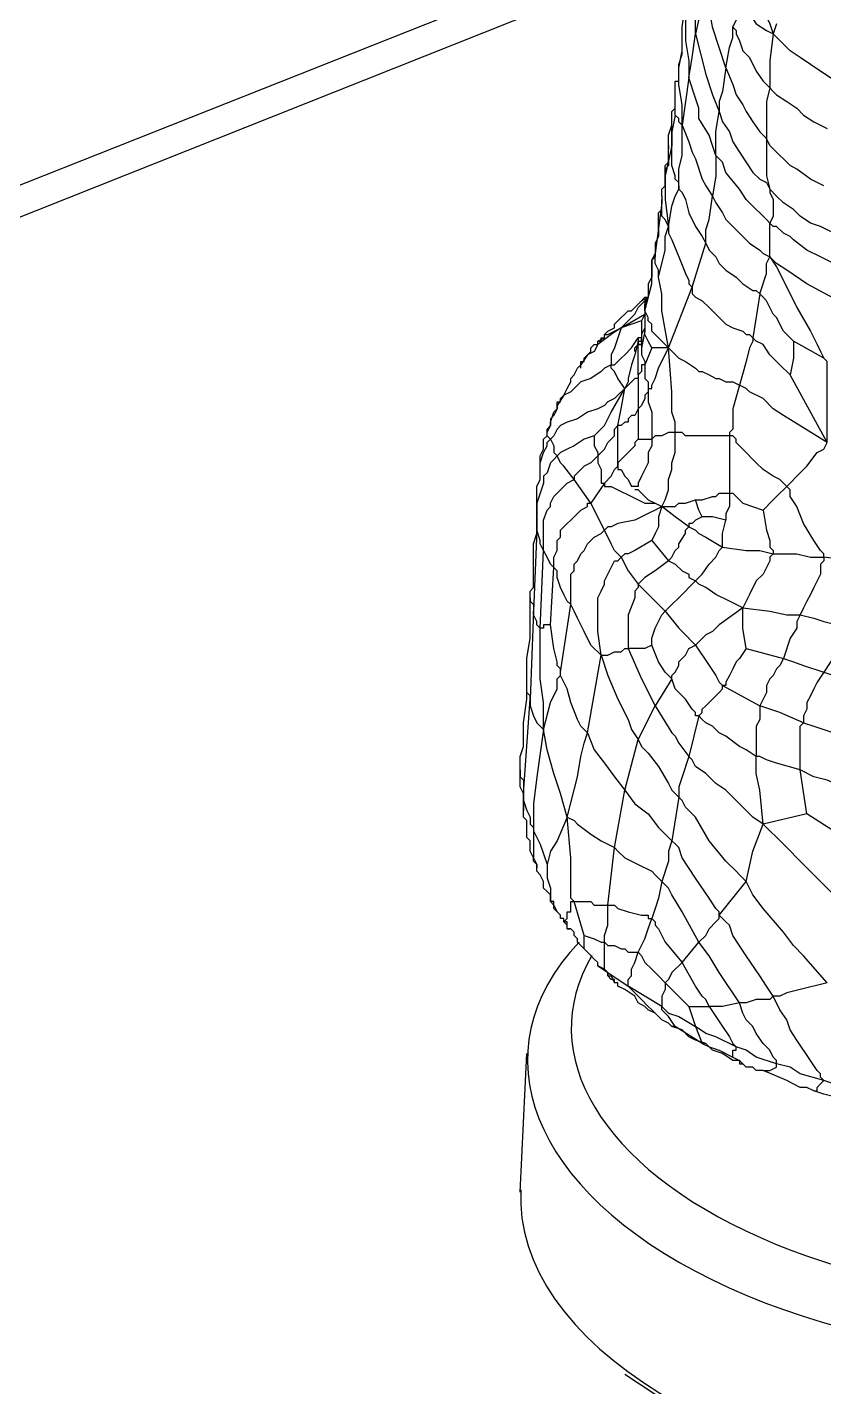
# Model space of a CAD drawing. Header units: millimetres. Extents: x 2758 to 41047, y 670 to 17125.
# Drawn here: x 34848.5 to 34946.8, y 8117.1 to 8284.9 of the extents above; entities that cross this region are included whole.
import ezdxf

# ---------------------------------------------------------------- set-up
doc = ezdxf.new("R2010")
doc.units = ezdxf.units.MM
doc.layers.add('PDF2_Geometría', color=7, linetype='Continuous')

# ---------------------------------------------------------------- blocks, each defined once
blk = doc.blocks.new('OH3A1-1$-$ASSY$$CENTER$TUB_-_v2$-$copia')
at = {"layer": 'PDF2_Geometría', "lineweight": -3}
for points in [[(15.32084, 10.57084), (15.31918, 10.57584), (15.31751, 10.58084), (15.31668, 10.58584), (15.31584, 10.58834), (15.31584, 10.59084), (15.31334, 10.57917), (15.31334, 10.58167), (15.31334, 10.58334), (15.31251, 10.58834), (15.31251, 10.59084), (15.31251, 10.59334), (15.31251, 10.59751), (15.31334, 10.60334), (15.31418, 10.60667), (15.31418, 10.60917), (15.31501, 10.61167), (15.31501, 10.61334)], [(15.31417, 10.60834), (14.77586, 10.39501)], [(15.3125, 10.6), (14.79085, 10.39251), (15.16001, 10.17918)], [(15.32251, 10.59667), (15.32334, 10.59667), (15.32418, 10.59584), (15.32501, 10.59417), (15.32584, 10.59334), (15.32751, 10.59167), (15.33001, 10.58501), (15.33168, 10.58167), (15.33251, 10.57917)], [(15.31834, 10.54917), (15.31751, 10.55167), (15.31668, 10.55417), (15.31418, 10.55834), (15.31418, 10.56084), (15.31334, 10.56334), (15.31168, 10.56834), (15.31084, 10.56251), (15.31001, 10.55667), (15.31001, 10.55917), (15.31001, 10.56167), (15.30918, 10.56667), (15.30918, 10.56917), (15.30918, 10.57167), (15.31001, 10.57417), (15.31001, 10.57667), (15.31001, 10.57751), (15.31001, 10.58084), (15.31084, 10.58667), (15.31084, 10.58751)], [(15.33335, 10.58167), (15.33251, 10.57917)], [(15.31084, 10.58667), (15.31084, 10.58167), (15.31084, 10.58001), (15.31084, 10.57751), (15.31168, 10.57251), (15.31168, 10.57001), (15.31168, 10.56834), (15.31251, 10.57334), (15.31334, 10.57917), (15.31584, 10.56917), (15.31751, 10.56417), (15.31918, 10.56001)], [(15.32251, 10.58084), (15.32501, 10.58584), (15.32584, 10.58501), (15.32668, 10.58417), (15.32834, 10.58167), (15.33084, 10.58001), (15.33251, 10.57917), (15.33168, 10.57251), (15.33168, 10.56917), (15.33168, 10.56584)], [(15.32084, 10.57084), (15.32168, 10.57584), (15.32251, 10.57834), (15.32251, 10.58001), (15.32251, 10.58084), (15.32334, 10.58001), (15.32334, 10.57917), (15.32418, 10.57751), (15.32501, 10.57501), (15.32668, 10.57334), (15.32834, 10.57001), (15.33001, 10.56751), (15.33084, 10.56667), (15.33168, 10.56584), (15.33084, 10.56251), (15.33084, 10.55917), (15.33084, 10.55667), (15.33084, 10.55334)], [(15.31001, 10.57667), (15.31001, 10.57751)], [(15.37084, 10.56334), (15.36251, 10.57001), (15.35334, 10.57584), (15.35168, 10.56501), (15.34168, 10.57167), (15.33918, 10.57334), (15.33668, 10.57501), (15.33501, 10.57667), (15.33251, 10.57917)], [(15.30834, 10.56751), (15.30918, 10.56751), (15.30918, 10.56834), (15.30918, 10.56917), (15.30918, 10.57084), (15.31001, 10.57501)], [(15.31001, 10.57501), (15.31001, 10.57667)], [(15.32084, 10.57084), (15.32001, 10.56501), (15.31918, 10.56251), (15.31918, 10.56001)], [(15.32084, 10.57084), (15.32251, 10.56667), (15.32334, 10.56417), (15.32501, 10.56167), (15.32584, 10.56001), (15.32751, 10.55751), (15.32918, 10.55501), (15.33001, 10.55417), (15.33084, 10.55334), (15.33084, 10.55001), (15.33084, 10.54667), (15.33084, 10.54417), (15.33168, 10.54084)], [(15.30751, 10.55834), (15.30751, 10.56001), (15.30834, 10.56084), (15.30834, 10.56334), (15.30834, 10.56417), (15.30834, 10.56501), (15.30834, 10.56584), (15.30834, 10.56667), (15.30834, 10.56751)], [(15.30834, 10.55917), (15.30834, 10.56334), (15.30834, 10.56751)], [(15.33168, 10.56584), (15.33251, 10.56501), (15.33335, 10.56417), (15.33585, 10.56251), (15.33834, 10.56084), (15.34001, 10.55917), (15.34251, 10.55751), (15.34584, 10.55584)], [(15.30668, 10.54917), (15.30668, 10.55001), (15.30668, 10.55084), (15.30668, 10.55167), (15.30668, 10.55417), (15.30751, 10.55667), (15.30751, 10.55751), (15.30751, 10.55834)], [(15.31001, 10.55667), (15.30918, 10.55751), (15.30918, 10.55834), (15.30834, 10.55917), (15.30751, 10.55501), (15.30751, 10.55167)], [(15.30751, 10.55167), (15.30751, 10.55334), (15.30751, 10.55501), (15.30751, 10.55834)], [(15.31834, 10.54917), (15.31834, 10.55501), (15.31918, 10.56001), (15.32001, 10.55751), (15.32168, 10.55501), (15.32251, 10.55251), (15.32418, 10.55001), (15.32751, 10.54501), (15.32918, 10.54334), (15.33084, 10.54251), (15.33168, 10.54084), (15.33168, 10.54001), (15.33251, 10.53834), (15.33251, 10.53751), (15.33251, 10.53667), (15.33251, 10.53417), (15.33168, 10.53251)], [(15.30918, 10.54167), (15.30918, 10.54251), (15.30918, 10.54334), (15.30918, 10.54584), (15.31001, 10.54917), (15.31001, 10.55667), (15.31168, 10.55251), (15.31251, 10.55001), (15.31334, 10.54834), (15.31501, 10.54334), (15.31584, 10.54167), (15.31751, 10.53917)], [(15.30918, 10.54167), (15.30918, 10.54251), (15.30834, 10.54334), (15.30834, 10.54417), (15.30751, 10.54667), (15.30751, 10.55167), (15.30584, 10.54417)], [(15.30668, 10.55167), (15.30668, 10.55084)], [(15.34501, 10.54167), (15.34168, 10.54334), (15.33834, 10.54584), (15.33668, 10.54667), (15.33501, 10.54834), (15.33418, 10.54917), (15.33251, 10.55084), (15.33168, 10.55167), (15.33085, 10.55334)], [(15.30501, 10.53917), (15.30501, 10.54001), (15.30501, 10.54084), (15.30584, 10.54167), (15.30584, 10.54334), (15.30584, 10.54417), (15.30584, 10.54501), (15.30584, 10.54667), (15.30668, 10.54751), (15.30668, 10.54917)], [(15.30668, 10.54917), (15.30668, 10.54667), (15.30584, 10.54584), (15.30584, 10.54417), (15.30584, 10.53834), (15.30668, 10.53167)], [(15.30668, 10.54917), (15.30668, 10.54751), (15.30668, 10.54667)], [(15.33168, 10.52417), (15.33168, 10.52667), (15.33168, 10.52917), (15.33168, 10.53251), (15.33084, 10.53334), (15.33001, 10.53417), (15.32751, 10.53667), (15.32584, 10.53834), (15.32418, 10.54084), (15.32084, 10.54501), (15.32001, 10.54751), (15.31834, 10.54917), (15.31834, 10.54417), (15.31751, 10.53917)], [(15.30584, 10.54334), (15.30584, 10.54417), (15.30584, 10.54501), (15.30584, 10.54584)], [(15.30668, 10.53167), (15.30751, 10.53667), (15.30834, 10.53917), (15.30918, 10.54084), (15.30918, 10.54167), (15.30918, 10.54084), (15.31001, 10.54001), (15.31084, 10.53834), (15.31168, 10.53501), (15.31334, 10.53167), (15.31501, 10.52917), (15.31584, 10.52751)], [(15.36918, 10.52001), (15.35918, 10.52417), (15.35418, 10.52667), (15.34918, 10.52917), (15.34418, 10.53167), (15.34168, 10.53251), (15.33918, 10.53417), (15.33751, 10.53584), (15.33501, 10.53751), (15.33334, 10.53917), (15.33168, 10.54084)], [(15.30501, 10.53751), (15.30334, 10.52501)], [(15.30418, 10.53001), (15.30418, 10.53084), (15.30418, 10.53251), (15.30418, 10.53501), (15.30501, 10.53584), (15.30501, 10.53667), (15.30501, 10.53751), (15.30501, 10.53834)], [(15.30501, 10.53917), (15.30501, 10.53751)], [(15.30501, 10.53751), (15.30501, 10.53834)], [(15.30501, 10.53667), (15.30501, 10.53751), (15.30501, 10.53834)], [(15.30501, 10.53751), (15.30501, 10.53751)], [(15.31584, 10.52751), (15.31584, 10.53084), (15.31668, 10.53334), (15.31751, 10.53917), (15.31834, 10.53751), (15.32001, 10.53501), (15.32084, 10.53334), (15.32251, 10.53167), (15.32501, 10.52917), (15.32668, 10.52751), (15.32918, 10.52584), (15.33001, 10.52501), (15.33168, 10.52417)], [(15.30418, 10.51917), (15.30584, 10.52584), (15.30584, 10.52917), (15.30668, 10.53167), (15.30584, 10.53334), (15.30501, 10.53417), (15.30501, 10.53584), (15.30501, 10.53667)], [(15.30418, 10.53084), (15.30418, 10.53001), (15.30418, 10.52917), (15.30334, 10.52751), (15.30334, 10.52667), (15.30334, 10.52584), (15.30334, 10.52501), (15.30334, 10.52417), (15.30251, 10.52334), (15.30251, 10.52167), (15.30251, 10.52084), (15.30251, 10.52001), (15.30251, 10.51917), (15.30168, 10.51751), (15.30168, 10.51667), (15.30168, 10.51584), (15.30168, 10.51501), (15.30168, 10.51417), (15.30084, 10.51334), (15.30084, 10.51251), (15.30084, 10.51167), (15.30084, 10.51001), (15.30001, 10.50834), (15.30001, 10.50751), (15.30001, 10.50667), (15.30001, 10.50584), (15.30001, 10.50501), (15.30001, 10.50417), (15.29918, 10.50417), (15.29918, 10.50334), (15.30001, 10.50334), (15.30001, 10.50417)], [(15.30668, 10.53167), (15.30668, 10.53001), (15.30751, 10.52834), (15.30918, 10.52417), (15.31084, 10.52001), (15.31168, 10.51834), (15.31168, 10.51751), (15.31251, 10.51667)], [(15.40834, 10.49251), (15.39001, 10.49501), (15.38084, 10.49667), (15.37584, 10.49751), (15.37168, 10.49834), (15.36834, 10.50334), (15.36668, 10.50584), (15.36501, 10.50834), (15.36334, 10.51084), (15.36168, 10.51334), (15.35751, 10.51751), (15.34418, 10.52417), (15.34084, 10.52584), (15.33751, 10.52834), (15.33668, 10.52917), (15.33501, 10.53001), (15.33335, 10.53167), (15.33251, 10.53167), (15.33168, 10.53251)], [(15.31251, 10.51667), (15.31584, 10.52751), (15.31668, 10.52584), (15.31834, 10.52417), (15.31918, 10.52251), (15.32084, 10.52084), (15.32334, 10.51917), (15.32501, 10.51751), (15.32751, 10.51584), (15.32834, 10.51584), (15.32918, 10.51501)], [(15.30668, 10.50167), (15.30418, 10.50417), (15.30334, 10.50501), (15.30251, 10.50584), (15.30251, 10.50751), (15.30168, 10.50834), (15.30168, 10.50917), (15.30084, 10.51084), (15.30251, 10.51751), (15.30251, 10.52084), (15.30251, 10.52334), (15.30334, 10.52501)], [(15.30668, 10.50167), (15.30501, 10.51084), (15.30501, 10.51501), (15.30418, 10.51917), (15.30418, 10.52084), (15.30334, 10.52251), (15.30334, 10.52334), (15.30334, 10.52417), (15.30334, 10.52501)], [(15.32918, 10.51501), (15.33084, 10.52001), (15.33084, 10.52084), (15.33084, 10.52251), (15.33168, 10.52417), (15.33334, 10.52167), (15.33501, 10.51834), (15.33834, 10.51167), (15.34168, 10.50584), (15.34334, 10.50251), (15.34418, 10.50084), (15.34501, 10.49917)], [(15.37168, 10.49834), (15.35168, 10.51167), (15.34084, 10.51751), (15.33585, 10.52084), (15.33335, 10.52251), (15.33168, 10.52417)], [(15.30001, 10.51334), (15.30168, 10.51417)], [(15.30001, 10.51334), (15.30084, 10.51417), (15.30168, 10.51417)], [(15.30084, 10.51084), (15.30084, 10.51251), (15.30168, 10.51417)], [(15.30668, 10.50167), (15.31251, 10.51667), (15.31251, 10.51584), (15.31251, 10.51501), (15.31334, 10.51417), (15.31501, 10.51334), (15.31668, 10.51167), (15.31834, 10.51001), (15.32001, 10.50834), (15.32084, 10.50751), (15.32251, 10.50667), (15.32501, 10.50584), (15.32584, 10.50501), (15.32668, 10.50501), (15.32751, 10.50417)], [(15.34584, 10.47834), (15.34584, 10.48917), (15.34584, 10.49417), (15.34584, 10.49667), (15.34584, 10.49834), (15.34501, 10.49917), (15.33751, 10.50334), (15.33501, 10.50584), (15.33334, 10.50917), (15.33251, 10.51001), (15.33168, 10.51167), (15.33084, 10.51334), (15.33001, 10.51417), (15.32918, 10.51501), (15.32751, 10.50417)], [(15.28918, 10.50334), (15.29084, 10.50417), (15.29084, 10.50501), (15.29168, 10.50501), (15.29334, 10.50584), (15.29501, 10.50667), (15.29834, 10.51001), (15.29918, 10.51167), (15.30084, 10.51334)], [(15.28918, 10.50334), (15.29001, 10.50334), (15.29001, 10.50417), (15.29084, 10.50417), (15.29084, 10.50501), (15.29168, 10.50584), (15.29334, 10.50667), (15.29334, 10.50751), (15.29418, 10.50834), (15.29501, 10.50917), (15.29584, 10.51001), (15.29668, 10.51084), (15.29751, 10.51084), (15.30001, 10.51334)], [(15.30084, 10.51084), (15.30084, 10.50667), (15.30001, 10.50501), (15.30001, 10.50334), (15.30001, 10.50251)], [(15.30084, 10.51084), (15.30084, 10.50584), (15.30001, 10.50167)], [(15.29501, 10.50667), (15.30084, 10.51001)], [(15.30001, 10.50834), (15.29501, 10.50667)], [(15.29501, 10.50667), (15.29418, 10.50417), (15.29334, 10.50167), (15.29251, 10.50001), (15.29251, 10.49834), (15.29251, 10.49751), (15.29084, 10.49667), (15.29001, 10.49584), (15.28751, 10.49417), (15.28501, 10.49334), (15.28334, 10.49167), (15.28251, 10.49084), (15.28084, 10.49001), (15.27918, 10.48751), (15.27918, 10.48667), (15.27834, 10.48501), (15.27751, 10.48417), (15.27751, 10.48251)], [(15.29501, 10.50667), (15.29251, 10.50501), (15.28918, 10.50251), (15.28834, 10.50084), (15.28668, 10.50001), (15.28501, 10.49751), (15.28418, 10.49667)], [(15.29251, 10.49751), (15.29334, 10.49751), (15.29418, 10.49834), (15.29501, 10.49917), (15.29584, 10.50001), (15.29751, 10.50167), (15.29918, 10.50417)], [(15.30251, 10.50167), (15.30168, 10.50334), (15.30084, 10.50501), (15.30084, 10.50584)], [(15.34584, 10.47834), (15.33668, 10.49501), (15.33418, 10.49751), (15.33168, 10.50001), (15.33001, 10.50251), (15.32834, 10.50334), (15.32751, 10.50417), (15.32751, 10.50334), (15.32668, 10.50167), (15.32584, 10.49834), (15.32418, 10.49251)], [(15.28501, 10.49667), (15.28501, 10.49751), (15.28501, 10.49834), (15.28584, 10.49834), (15.28584, 10.49917), (15.28668, 10.50001), (15.28751, 10.50084), (15.28751, 10.50167), (15.28834, 10.50251), (15.28918, 10.50251), (15.28918, 10.50334)], [(15.29918, 10.50334), (15.29834, 10.50001), (15.29751, 10.49751), (15.29668, 10.49417), (15.29668, 10.49334), (15.29584, 10.49167)], [(15.29834, 10.50084), (15.29834, 10.50167), (15.29918, 10.50251), (15.29918, 10.50334), (15.29918, 10.50251)], [(15.29918, 10.50334), (15.29918, 10.50334)], [(15.30001, 10.50251), (15.29918, 10.50251), (15.29918, 10.50334)], [(15.29918, 10.50334), (15.29918, 10.50334)], [(15.30168, 10.49167), (15.30251, 10.49167), (15.30251, 10.49251), (15.30334, 10.49417), (15.30418, 10.49667), (15.30668, 10.50167), (15.30418, 10.50167), (15.30334, 10.50167), (15.30251, 10.50167), (15.30084, 10.49751)], [(15.32168, 10.48001), (15.32084, 10.48001), (15.32001, 10.48001), (15.31834, 10.48001), (15.31751, 10.48001), (15.31584, 10.48001), (15.31418, 10.48001), (15.31251, 10.48001), (15.31084, 10.48001), (15.31001, 10.48084), (15.30918, 10.48084), (15.30834, 10.48084), (15.30834, 10.48167), (15.30834, 10.48334), (15.30751, 10.48584), (15.30751, 10.49084), (15.30668, 10.50167)], [(15.30668, 10.50167), (15.30918, 10.49917), (15.31084, 10.49834), (15.31334, 10.49667), (15.31418, 10.49584), (15.31501, 10.49584), (15.31668, 10.49501), (15.31834, 10.49417), (15.31918, 10.49417), (15.32084, 10.49334), (15.32251, 10.49334), (15.32418, 10.49251)], [(15.33751, 10.50334), (15.33751, 10.50167), (15.33751, 10.50084), (15.33751, 10.49917), (15.33668, 10.49501)], [(15.28918, 10.47501), (15.29084, 10.47667), (15.29168, 10.47834), (15.29251, 10.47917), (15.29334, 10.48001), (15.29334, 10.48084), (15.29334, 10.48167), (15.29418, 10.48251), (15.29501, 10.48667), (15.29584, 10.49167), (15.29418, 10.49417), (15.29334, 10.49584), (15.29251, 10.49667), (15.29251, 10.49751)], [(15.30084, 10.49751), (15.30084, 10.49667), (15.30084, 10.49584), (15.30084, 10.49417), (15.30168, 10.49334), (15.30168, 10.49251), (15.30168, 10.49167), (15.30168, 10.49084), (15.30084, 10.49001), (15.30084, 10.48917), (15.30001, 10.48751), (15.29918, 10.48667)], [(15.27751, 10.48334), (15.27834, 10.48584), (15.27918, 10.48667), (15.27918, 10.48751), (15.27918, 10.48834), (15.28001, 10.48834), (15.28001, 10.48917), (15.28084, 10.49001), (15.28168, 10.49167), (15.28251, 10.49334), (15.28251, 10.49417), (15.28334, 10.49501), (15.28418, 10.49667)], [(15.29918, 10.49501), (15.29918, 10.49334), (15.29918, 10.49251), (15.29918, 10.49084), (15.29918, 10.48834), (15.29918, 10.48667), (15.29834, 10.48501), (15.29751, 10.48501), (15.29668, 10.48417), (15.29668, 10.48334), (15.29584, 10.48334), (15.29501, 10.48251), (15.29418, 10.48251)], [(15.29918, 10.49501), (15.29918, 10.49417), (15.29834, 10.49417), (15.29751, 10.49334), (15.29668, 10.49251), (15.29584, 10.49167)], [(15.28834, 10.48001), (15.29084, 10.48251), (15.29168, 10.48417), (15.29251, 10.48584), (15.29584, 10.49167), (15.29418, 10.49001), (15.29334, 10.48917), (15.29168, 10.48834), (15.29084, 10.48751), (15.28918, 10.48667), (15.28668, 10.48584), (15.28418, 10.48417), (15.28168, 10.48334), (15.28001, 10.48251), (15.27918, 10.48167), (15.27834, 10.48001), (15.27751, 10.47917), (15.27668, 10.48001), (15.27668, 10.48084), (15.27751, 10.48251)], [(15.30168, 10.49167), (15.30168, 10.49084), (15.30168, 10.49001), (15.30168, 10.48834), (15.30251, 10.48584), (15.30251, 10.48251), (15.30251, 10.48084), (15.30251, 10.48001), (15.30251, 10.47917)], [(15.35168, 10.44917), (15.34501, 10.45001), (15.34501, 10.45084), (15.34418, 10.45167), (15.34251, 10.45417), (15.34001, 10.45834), (15.33834, 10.46251), (15.33668, 10.46501), (15.33668, 10.46667), (15.33584, 10.46751), (15.33668, 10.46834), (15.33834, 10.47001), (15.34084, 10.47251), (15.34334, 10.47584), (15.34501, 10.47667), (15.34584, 10.47834), (15.33501, 10.48501), (15.33251, 10.48667), (15.33001, 10.48917), (15.32668, 10.49084), (15.32584, 10.49167), (15.32418, 10.49251), (15.32251, 10.48667), (15.32251, 10.48501), (15.32251, 10.48334), (15.32251, 10.48167), (15.32168, 10.48084), (15.32168, 10.48001)], [(15.29918, 10.48667), (15.29918, 10.48334), (15.29918, 10.47917), (15.29834, 10.47834), (15.29834, 10.47751), (15.29668, 10.47584), (15.29501, 10.47417), (15.29418, 10.47334), (15.29418, 10.47251)], [(15.27668, 10.48167), (15.27751, 10.48251), (15.27751, 10.48334)], [(15.27751, 10.48251), (15.27751, 10.48334)], [(15.27501, 10.47167), (15.27501, 10.47251), (15.27501, 10.47417), (15.27501, 10.47501), (15.27584, 10.47667), (15.27584, 10.47751), (15.27584, 10.47834), (15.27584, 10.47917), (15.27668, 10.48001), (15.27668, 10.48084)], [(15.27668, 10.48167), (15.27751, 10.48251)], [(15.27668, 10.48001), (15.27668, 10.48084), (15.27668, 10.48167)], [(15.28834, 10.48001), (15.28584, 10.47917), (15.28334, 10.47751), (15.28168, 10.47667), (15.28001, 10.47584), (15.27918, 10.47501)], [(15.28834, 10.48001), (15.28834, 10.47917), (15.28834, 10.47751), (15.28918, 10.47584), (15.28918, 10.47501), (15.28751, 10.47334), (15.28584, 10.47251), (15.28418, 10.47084), (15.28334, 10.47001), (15.28334, 10.46917)], [(15.29084, 10.46834), (15.29251, 10.47001), (15.29334, 10.47167), (15.29418, 10.47251), (15.29418, 10.47334), (15.29418, 10.47501), (15.29418, 10.47751), (15.29418, 10.48001), (15.29418, 10.48251)], [(15.30501, 10.46251), (15.30584, 10.46417), (15.30668, 10.46667), (15.30668, 10.46917), (15.30751, 10.47167), (15.30751, 10.47334), (15.30834, 10.47584), (15.30834, 10.47834), (15.30834, 10.47917), (15.30834, 10.48084), (15.30668, 10.48084), (15.30501, 10.48001), (15.30418, 10.48001), (15.30334, 10.48001), (15.30251, 10.47917)], [(15.33001, 10.46167), (15.33251, 10.46417), (15.33418, 10.46584), (15.33501, 10.46667), (15.33584, 10.46751), (15.33501, 10.46834), (15.33418, 10.46917), (15.33251, 10.47001), (15.33001, 10.47167), (15.32834, 10.47334), (15.32501, 10.47667), (15.32334, 10.47834), (15.32334, 10.47917), (15.32251, 10.48001), (15.32168, 10.48001), (15.32168, 10.47917), (15.32168, 10.47834), (15.32168, 10.47667), (15.32168, 10.47334), (15.32168, 10.46584)], [(15.27501, 10.47167), (15.27501, 10.47334), (15.27584, 10.47584), (15.27668, 10.47751), (15.27668, 10.47834), (15.27751, 10.47917), (15.27834, 10.47751), (15.27834, 10.47584), (15.27918, 10.47501)], [(15.29918, 10.47917), (15.30084, 10.47917), (15.30168, 10.47917), (15.30251, 10.47917), (15.30251, 10.47834), (15.30251, 10.47751), (15.30168, 10.47584), (15.30168, 10.47501), (15.30168, 10.47334), (15.30084, 10.47167), (15.30001, 10.47001), (15.29918, 10.46834), (15.29918, 10.46751), (15.29834, 10.46751)], [(15.27584, 10.45167), (15.27584, 10.45667), (15.27584, 10.45917), (15.27668, 10.46167), (15.27751, 10.46251), (15.27751, 10.46334), (15.27834, 10.46501), (15.27918, 10.46584), (15.28001, 10.46667), (15.28084, 10.46751), (15.28168, 10.46834), (15.28334, 10.46917), (15.28084, 10.47251), (15.28001, 10.47334), (15.27918, 10.47501), (15.27834, 10.47417), (15.27751, 10.47334), (15.27668, 10.47084), (15.27584, 10.47001), (15.27584, 10.46834), (15.27501, 10.46584), (15.27418, 10.46334), (15.27418, 10.46084), (15.27418, 10.45834), (15.27418, 10.45751), (15.27418, 10.45667)], [(15.28918, 10.47501), (15.28918, 10.47334), (15.29001, 10.47167), (15.29001, 10.47001), (15.29001, 10.46917), (15.29001, 10.46834), (15.29084, 10.46834), (15.28751, 10.46334)], [(15.27418, 10.45834), (15.27418, 10.46251), (15.27418, 10.46417), (15.27418, 10.46501), (15.27418, 10.46584), (15.27418, 10.46667), (15.27418, 10.46751), (15.27501, 10.46917), (15.27501, 10.47084), (15.27501, 10.47167)], [(15.29418, 10.47251), (15.29418, 10.47167), (15.29501, 10.47167), (15.29584, 10.47001), (15.29668, 10.46917), (15.29751, 10.46751)], [(15.28001, 10.42167), (15.28251, 10.43834), (15.28168, 10.43917), (15.28084, 10.44084), (15.28001, 10.44251), (15.27918, 10.44501), (15.27918, 10.44667), (15.27834, 10.44751), (15.27834, 10.45001), (15.27918, 10.45167), (15.27918, 10.45417), (15.28001, 10.45501), (15.28001, 10.45667), (15.28168, 10.45834), (15.28251, 10.45917), (15.28334, 10.46001), (15.28418, 10.46084), (15.28501, 10.46167), (15.28668, 10.46251), (15.28668, 10.46334), (15.28751, 10.46334), (15.28334, 10.46917)], [(15.29084, 10.46834), (15.29084, 10.46751), (15.29251, 10.46751), (15.29418, 10.46667), (15.29751, 10.46501), (15.30084, 10.46334), (15.30334, 10.46334), (15.30501, 10.46251), (15.30334, 10.46167), (15.30168, 10.46084), (15.30001, 10.46001), (15.29834, 10.45917), (15.29418, 10.45834), (15.29251, 10.45751), (15.29168, 10.45751), (15.29084, 10.45667)], [(15.29834, 10.46751), (15.29751, 10.46751)], [(15.29834, 10.46751), (15.29834, 10.46751)], [(15.29918, 10.46667), (15.29834, 10.46667)], [(15.29918, 10.46667), (15.30168, 10.46417), (15.30334, 10.46334), (15.30501, 10.46251)], [(15.28251, 10.43834), (15.28251, 10.44084), (15.28251, 10.44334), (15.28251, 10.44584), (15.28334, 10.44667), (15.28334, 10.44834), (15.28418, 10.44917), (15.28501, 10.45084), (15.28584, 10.45167), (15.28668, 10.45334), (15.28751, 10.45417), (15.28834, 10.45501), (15.29001, 10.45584), (15.29084, 10.45667), (15.28751, 10.46334)], [(15.30501, 10.46251), (15.30751, 10.46251), (15.30834, 10.46251), (15.30918, 10.46334), (15.31084, 10.46334), (15.31334, 10.46417)], [(15.31501, 10.46001), (15.31418, 10.46167), (15.31334, 10.46417), (15.31501, 10.46417), (15.31751, 10.46501), (15.31834, 10.46501), (15.31918, 10.46584), (15.32001, 10.46584), (15.32084, 10.46584), (15.32168, 10.46584), (15.32168, 10.46251), (15.32084, 10.46084), (15.32084, 10.45917)], [(15.32168, 10.46584), (15.32251, 10.46584), (15.32334, 10.46501), (15.32501, 10.46334), (15.33001, 10.46167), (15.33084, 10.45667), (15.33168, 10.45417), (15.33168, 10.45251), (15.33251, 10.45167), (15.33251, 10.45084), (15.33834, 10.45084), (15.34168, 10.45001), (15.34501, 10.45001), (15.34501, 10.44917), (15.34418, 10.44834), (15.34418, 10.44584), (15.34334, 10.44417), (15.34251, 10.44251), (15.34168, 10.44084), (15.34084, 10.43917), (15.34001, 10.43751), (15.33918, 10.43584), (15.34251, 10.43501), (15.34501, 10.43417), (15.35168, 10.43251)], [(15.34834, 10.42667), (15.34501, 10.42167), (15.35001, 10.42001)], [(15.30501, 10.46251), (15.30418, 10.46001), (15.30418, 10.45751), (15.30334, 10.45584), (15.30251, 10.45417), (15.29834, 10.45167), (15.29668, 10.45084), (15.29584, 10.45084), (15.29501, 10.45001)], [(15.31168, 10.45751), (15.30834, 10.46001), (15.30501, 10.46251)], [(15.27251, 10.44001), (15.27251, 10.44167), (15.27334, 10.44251), (15.27334, 10.44334), (15.27334, 10.44417), (15.27334, 10.44917), (15.27334, 10.45167), (15.27334, 10.45334), (15.27418, 10.45584), (15.27418, 10.45751), (15.27418, 10.45834)], [(15.27501, 10.43251), (15.27584, 10.45167), (15.27501, 10.45334), (15.27501, 10.45417), (15.27418, 10.45667), (15.27334, 10.43667)], [(15.27418, 10.45834), (15.27418, 10.45751), (15.27418, 10.45667)], [(15.29001, 10.42584), (15.28918, 10.43167), (15.28918, 10.43501), (15.28918, 10.43667), (15.28918, 10.43834), (15.28918, 10.44001), (15.29001, 10.44167), (15.29084, 10.44334), (15.29084, 10.44417), (15.29168, 10.44584), (15.29251, 10.44751), (15.29334, 10.44917), (15.29418, 10.44917), (15.29501, 10.45001), (15.29334, 10.45167), (15.29251, 10.45334), (15.29084, 10.45667)], [(15.30668, 10.44917), (15.30751, 10.45001), (15.30834, 10.45167), (15.30918, 10.45251), (15.30918, 10.45334), (15.31084, 10.45584), (15.31084, 10.45667), (15.31168, 10.45751)], [(15.30251, 10.45417), (15.30668, 10.44917)], [(15.27751, 10.43334), (15.27834, 10.44751), (15.27751, 10.44834), (15.27668, 10.45001), (15.27584, 10.45167)], [(15.29501, 10.45001), (15.29668, 10.44667), (15.29918, 10.44334)], [(15.32501, 10.43751), (15.32168, 10.43917), (15.31834, 10.44084), (15.31584, 10.44251), (15.31418, 10.44334), (15.31334, 10.44417), (15.31501, 10.44584), (15.31668, 10.44834), (15.31834, 10.45001), (15.31918, 10.45167), (15.32001, 10.45251)], [(15.32001, 10.45251), (15.32584, 10.45167), (15.32918, 10.45167), (15.33251, 10.45084), (15.33168, 10.45001), (15.33168, 10.44917), (15.33084, 10.44751), (15.33001, 10.44584), (15.32834, 10.44417), (15.32668, 10.44084), (15.32501, 10.43751), (15.33168, 10.43667), (15.33584, 10.43584), (15.33918, 10.43584), (15.33834, 10.43417), (15.33834, 10.43251), (15.33668, 10.43001), (15.33501, 10.42501), (15.33751, 10.42417), (15.34001, 10.42334), (15.34501, 10.42167), (15.34334, 10.41917), (15.34251, 10.41751), (15.34168, 10.41584), (15.34084, 10.41417), (15.34084, 10.41251), (15.34001, 10.41084), (15.34001, 10.40917), (15.34251, 10.40834), (15.34501, 10.40751), (15.35001, 10.40584)], [(15.30668, 10.44917), (15.30334, 10.44667), (15.30084, 10.44501), (15.30001, 10.44417), (15.29918, 10.44334)], [(15.30668, 10.44917), (15.30834, 10.44834), (15.31001, 10.44667), (15.31168, 10.44584), (15.31168, 10.44501), (15.31334, 10.44417), (15.30918, 10.44001), (15.30751, 10.43834), (15.30584, 10.43667)], [(15.30251, 10.42834), (15.30251, 10.42917), (15.30251, 10.43001), (15.30334, 10.43251), (15.30418, 10.43417), (15.30501, 10.43584), (15.30584, 10.43667), (15.30251, 10.44001), (15.29918, 10.44334), (15.29918, 10.44251), (15.29834, 10.44167), (15.29834, 10.44084), (15.29834, 10.44001), (15.29668, 10.43584), (15.29668, 10.43501), (15.29668, 10.43334), (15.29668, 10.43167), (15.29668, 10.42917), (15.29668, 10.42834), (15.29668, 10.42751)], [(15.27168, 10.42084), (15.27168, 10.42167), (15.27168, 10.42251), (15.27168, 10.42417), (15.27168, 10.42501), (15.27251, 10.43001), (15.27251, 10.43251), (15.27251, 10.43501), (15.27251, 10.43584), (15.27251, 10.43751), (15.27251, 10.43917), (15.27251, 10.44001)], [(15.27251, 10.44001), (15.27251, 10.43917), (15.27334, 10.43834), (15.27334, 10.43667), (15.27251, 10.41501)], [(15.28168, 10.38584), (15.28001, 10.39167), (15.27834, 10.39667), (15.27668, 10.40251), (15.27584, 10.40751), (15.27584, 10.41417), (15.27501, 10.42001), (15.27501, 10.43251), (15.27418, 10.43334), (15.27418, 10.43417), (15.27334, 10.43584), (15.27334, 10.43667)], [(15.29001, 10.42584), (15.28751, 10.42834), (15.28584, 10.43167), (15.28418, 10.43501), (15.28334, 10.43667), (15.28251, 10.43834)], [(15.30584, 10.43667), (15.30918, 10.43251), (15.31084, 10.43084), (15.31251, 10.42917), (15.31334, 10.42834)], [(15.32584, 10.42751), (15.32501, 10.43251), (15.32501, 10.43501), (15.32501, 10.43751), (15.31918, 10.43334), (15.31751, 10.43167), (15.31584, 10.43084), (15.31418, 10.42917), (15.31334, 10.42834)], [(15.27584, 10.40751), (15.27751, 10.41417), (15.27918, 10.41751), (15.27918, 10.42001), (15.28001, 10.42084), (15.28001, 10.42167), (15.28001, 10.42251), (15.27918, 10.42334), (15.27918, 10.42417), (15.27834, 10.42751), (15.27751, 10.43334), (15.27668, 10.43334), (15.27584, 10.43334), (15.27584, 10.43251), (15.27501, 10.43251)], [(15.29001, 10.42584), (15.29168, 10.42584), (15.29334, 10.42667), (15.29501, 10.42667), (15.29584, 10.42751), (15.29668, 10.42751), (15.30001, 10.42001), (15.30334, 10.41334)], [(15.30751, 10.42001), (15.30584, 10.42167), (15.30418, 10.42417), (15.30251, 10.42834), (15.30084, 10.42751), (15.29918, 10.42751), (15.29834, 10.42751), (15.29751, 10.42751), (15.29668, 10.42751)], [(15.30751, 10.42001), (15.30751, 10.42084), (15.30834, 10.42167), (15.30918, 10.42334), (15.30918, 10.42417), (15.31001, 10.42501), (15.31084, 10.42584), (15.31168, 10.42751), (15.31334, 10.42834), (15.31668, 10.42334), (15.31834, 10.42084), (15.31918, 10.41917), (15.32001, 10.41834)], [(15.32584, 10.42751), (15.32418, 10.42501), (15.32334, 10.42417), (15.32251, 10.42251), (15.32168, 10.42084), (15.32084, 10.41917), (15.32084, 10.41834), (15.32001, 10.41834)], [(15.32584, 10.42751), (15.33501, 10.42501), (15.33418, 10.42334), (15.33334, 10.42251), (15.33251, 10.42084), (15.33168, 10.42001), (15.33084, 10.41834), (15.33084, 10.41667), (15.33001, 10.41501), (15.32918, 10.41334)], [(15.28668, 10.40667), (15.29001, 10.42584), (15.29168, 10.42084), (15.29418, 10.41501), (15.29668, 10.41001), (15.29751, 10.40751), (15.29918, 10.40501)], [(15.27001, 10.39751), (15.27001, 10.39834), (15.27001, 10.39917), (15.27001, 10.40084), (15.27084, 10.40334), (15.27084, 10.40917), (15.27168, 10.41501), (15.27168, 10.41584), (15.27168, 10.41751), (15.27168, 10.41917), (15.27168, 10.42001), (15.27168, 10.42084)], [(15.27084, 10.39167), (15.27251, 10.41501), (15.27251, 10.41584), (15.27168, 10.41667), (15.27168, 10.41751), (15.27168, 10.41917), (15.27168, 10.42084)], [(15.28668, 10.40667), (15.28501, 10.40834), (15.28418, 10.41001), (15.28251, 10.41417), (15.28168, 10.41751), (15.28084, 10.41917), (15.28001, 10.42084), (15.28001, 10.42167)], [(15.31418, 10.41084), (15.31334, 10.41084), (15.31334, 10.41167), (15.31251, 10.41251), (15.31084, 10.41501), (15.30834, 10.41751), (15.30751, 10.42001), (15.30334, 10.41334)], [(15.31418, 10.41084), (15.31501, 10.41167), (15.31501, 10.41251), (15.31585, 10.41334), (15.31668, 10.41417), (15.31751, 10.41501), (15.31834, 10.41584), (15.31918, 10.41667), (15.32001, 10.41751), (15.32001, 10.41834), (15.32918, 10.41334), (15.32918, 10.41167), (15.32918, 10.41001), (15.32834, 10.40834), (15.32834, 10.40751), (15.32834, 10.40417), (15.32834, 10.40251), (15.32834, 10.40084)], [(15.27251, 10.41501), (15.27251, 10.41417), (15.27251, 10.41334), (15.27334, 10.41084), (15.27418, 10.40917), (15.27584, 10.40751), (15.27418, 10.39584), (15.27334, 10.38917), (15.27334, 10.38334), (15.27334, 10.38251), (15.27418, 10.38084), (15.27501, 10.37917), (15.27668, 10.37418)], [(15.29918, 10.40501), (15.30334, 10.41334), (15.30751, 10.40667), (15.30834, 10.40584), (15.30918, 10.40417), (15.31168, 10.40084)], [(15.35168, 10.39251), (15.34584, 10.39501), (15.34251, 10.39584), (15.33918, 10.39751), (15.33918, 10.40334), (15.33918, 10.40501), (15.33918, 10.40667), (15.33918, 10.40834), (15.34001, 10.40917), (15.33418, 10.41167), (15.33168, 10.41251), (15.32918, 10.41334)], [(15.34918, 10.36501), (15.34834, 10.36584), (15.34668, 10.36751), (15.34418, 10.37001), (15.34001, 10.37417), (15.33501, 10.37917), (15.33001, 10.38417), (15.32918, 10.39251), (15.32834, 10.39667), (15.32834, 10.39917), (15.32834, 10.40001), (15.32834, 10.40084), (15.32584, 10.40251), (15.32418, 10.40334), (15.32084, 10.40584), (15.31918, 10.40667), (15.31751, 10.40834), (15.31585, 10.40917), (15.31501, 10.41001), (15.31418, 10.41084), (15.31168, 10.40084)], [(15.28168, 10.38584), (15.28418, 10.39584), (15.28501, 10.40084), (15.28584, 10.40417), (15.28668, 10.40667), (15.28834, 10.40251), (15.29084, 10.39917), (15.29334, 10.39584), (15.29584, 10.39251)], [(15.29584, 10.39251), (15.29918, 10.40501), (15.30001, 10.40334), (15.30168, 10.40167), (15.30418, 10.39834), (15.30668, 10.39417), (15.30751, 10.39251), (15.30834, 10.39167), (15.30918, 10.39084)], [(15.34584, 10.34501), (15.34001, 10.35167), (15.33751, 10.35417), (15.33501, 10.35751), (15.33001, 10.36334), (15.32751, 10.36667), (15.32668, 10.36834), (15.32584, 10.37001), (15.32751, 10.37751), (15.33001, 10.38417), (15.32751, 10.38584), (15.32501, 10.38834), (15.32084, 10.39251), (15.31834, 10.39417), (15.31585, 10.39667), (15.31335, 10.39834), (15.31251, 10.40001), (15.31168, 10.40084), (15.31001, 10.39584), (15.30918, 10.39334), (15.30918, 10.39084)], [(15.34084, 10.38667), (15.33918, 10.39751), (15.33334, 10.39917), (15.33084, 10.40001), (15.32918, 10.40084), (15.32834, 10.40084)], [(15.27001, 10.39751), (15.27001, 10.39584), (15.27084, 10.39501), (15.27084, 10.39167), (15.27084, 10.39001), (15.27084, 10.38751)], [(15.27084, 10.38834), (15.27084, 10.38917), (15.27084, 10.39001), (15.27084, 10.39084), (15.27084, 10.39167), (15.27001, 10.39334), (15.27001, 10.39501), (15.27001, 10.39667), (15.27001, 10.39751)], [(15.27084, 10.39167), (15.27084, 10.39001), (15.27168, 10.38751), (15.27251, 10.38584), (15.27251, 10.38417), (15.27334, 10.38334), (15.27334, 10.38251), (15.27334, 10.38084), (15.27334, 10.37834), (15.27334, 10.37584), (15.27418, 10.37417), (15.27418, 10.37334)], [(15.27084, 10.38751), (15.27084, 10.38834), (15.27084, 10.38917), (15.27084, 10.39001)], [(15.29335, 10.37834), (15.29585, 10.39251), (15.29834, 10.38917), (15.30168, 10.38667), (15.30418, 10.38334), (15.30584, 10.38167), (15.30668, 10.38084), (15.30751, 10.38001)], [(15.34584, 10.34501), (15.33918, 10.34334), (15.33585, 10.34251), (15.33418, 10.34167), (15.33335, 10.34167), (15.33251, 10.34167), (15.33085, 10.34417), (15.32918, 10.34667), (15.32585, 10.35167), (15.32251, 10.35667), (15.32168, 10.35917), (15.32085, 10.36001), (15.32001, 10.36084), (15.31918, 10.36167), (15.32585, 10.37001), (15.32418, 10.37167), (15.32335, 10.37251), (15.32085, 10.37501), (15.31668, 10.38001), (15.31335, 10.38584), (15.31085, 10.38834), (15.31001, 10.39001), (15.30918, 10.39084), (15.30751, 10.38001)], [(15.27418, 10.37334), (15.27418, 10.37417), (15.27334, 10.37501), (15.27334, 10.37584), (15.27251, 10.37751), (15.27251, 10.37834), (15.27251, 10.37917), (15.27251, 10.38001), (15.27168, 10.38084), (15.27168, 10.38251), (15.27168, 10.38334), (15.27168, 10.38417), (15.27168, 10.38501), (15.27084, 10.38584), (15.27084, 10.38667), (15.27084, 10.38751)], [(15.35251, 10.37917), (15.34084, 10.38667), (15.33001, 10.38417)], [(15.28334, 10.36501), (15.28251, 10.36584), (15.28251, 10.36751), (15.28251, 10.37001), (15.28251, 10.37584), (15.28168, 10.38584), (15.27918, 10.38001), (15.27751, 10.37751), (15.27668, 10.37417), (15.27668, 10.37084), (15.27751, 10.36834), (15.27751, 10.36667), (15.27751, 10.36501), (15.27834, 10.36417), (15.27918, 10.36251)], [(15.28168, 10.38584), (15.28334, 10.38501), (15.28418, 10.38417), (15.28751, 10.38167), (15.29001, 10.38001), (15.29168, 10.37917), (15.29334, 10.37834)], [(15.34751, 10.32001), (15.34501, 10.32084), (15.34418, 10.32167), (15.34418, 10.32251), (15.34334, 10.32334), (15.34168, 10.32584), (15.33834, 10.33084), (15.33668, 10.33334), (15.33584, 10.33584), (15.33418, 10.33834), (15.33251, 10.34167), (15.33168, 10.34084), (15.33084, 10.34084), (15.32834, 10.34084), (15.32584, 10.34001), (15.32418, 10.34001), (15.31918, 10.34751), (15.31668, 10.35167), (15.31418, 10.35501), (15.31585, 10.35667), (15.31668, 10.35834), (15.31834, 10.36001), (15.31918, 10.36084), (15.31918, 10.36167), (15.31918, 10.36251), (15.31834, 10.36334), (15.31668, 10.36584), (15.31335, 10.37084), (15.31001, 10.37584), (15.30918, 10.37834), (15.30835, 10.37917), (15.30751, 10.38001), (15.30668, 10.37751), (15.30668, 10.37501), (15.30501, 10.37001)], [(15.29168, 10.36417), (15.29334, 10.37834), (15.29418, 10.37751), (15.29584, 10.37584), (15.29751, 10.37501), (15.29918, 10.37417), (15.30251, 10.37251), (15.30334, 10.37167), (15.30418, 10.37084), (15.30501, 10.37001)], [(15.27918, 10.36251), (15.27834, 10.36334), (15.27834, 10.36417), (15.27834, 10.36501), (15.27751, 10.36501), (15.27751, 10.36584), (15.27751, 10.36667), (15.27668, 10.36751), (15.27584, 10.36834), (15.27584, 10.36917), (15.27584, 10.37001), (15.27501, 10.37167), (15.27418, 10.37251), (15.27418, 10.37334)], [(15.34251, 10.31834), (15.34334, 10.31834), (15.34334, 10.31917), (15.34418, 10.32001), (15.34501, 10.32084), (15.33918, 10.32251), (15.33668, 10.32417), (15.33334, 10.32501), (15.33334, 10.32584), (15.33251, 10.32667), (15.33168, 10.32834), (15.33001, 10.33001), (15.32834, 10.33251), (15.32751, 10.33417), (15.32584, 10.33584), (15.32501, 10.33751), (15.32418, 10.34001), (15.32001, 10.33917), (15.31834, 10.33917), (15.31668, 10.33917), (15.31585, 10.34084), (15.31501, 10.34167), (15.31335, 10.34417), (15.31001, 10.35001), (15.31418, 10.35501), (15.31001, 10.36251), (15.30751, 10.36667), (15.30668, 10.36834), (15.30585, 10.36917), (15.30501, 10.37001), (15.30418, 10.36584), (15.30335, 10.36334), (15.30251, 10.36084)], [(15.28251, 10.35834), (15.28168, 10.35834), (15.28168, 10.35917), (15.28084, 10.36001), (15.28084, 10.36084), (15.28001, 10.36084), (15.28001, 10.36167), (15.27918, 10.36251)], [(15.28168, 10.36001), (15.28084, 10.36001), (15.28168, 10.36084), (15.28168, 10.36251), (15.28251, 10.36251), (15.28251, 10.36334), (15.28251, 10.36417), (15.28251, 10.36501), (15.28334, 10.36501)], [(15.28584, 10.35667), (15.28334, 10.36501)], [(15.28334, 10.36501), (15.28418, 10.36501), (15.28501, 10.36501), (15.28751, 10.36501), (15.28834, 10.36417), (15.28918, 10.36417), (15.29084, 10.36417), (15.29168, 10.36417)], [(15.29084, 10.35501), (15.29084, 10.35584), (15.29084, 10.35667), (15.29168, 10.35917), (15.29168, 10.36167), (15.29168, 10.36334), (15.29168, 10.36417), (15.29334, 10.36417), (15.29418, 10.36334), (15.29668, 10.36251), (15.30001, 10.36167), (15.30168, 10.36167), (15.30168, 10.36084), (15.30251, 10.36084), (15.30334, 10.36001), (15.30334, 10.35917), (15.30418, 10.35834), (15.30584, 10.35501), (15.31001, 10.35001), (15.30751, 10.34751), (15.30668, 10.34584), (15.30584, 10.34501)], [(15.28168, 10.36001), (15.28084, 10.36001)], [(15.28668, 10.35251), (15.28584, 10.35334), (15.28501, 10.35417), (15.28418, 10.35501), (15.28418, 10.35584), (15.28334, 10.35667), (15.28334, 10.35751), (15.28251, 10.35834), (15.28168, 10.35834), (15.28168, 10.35917), (15.28168, 10.36001)], [(15.29918, 10.35251), (15.30084, 10.35584), (15.30168, 10.35834), (15.30251, 10.36084)], [(15.28168, 10.35834), (15.28251, 10.35834)], [(15.28584, 10.35667), (15.28834, 10.35584), (15.29001, 10.35501), (15.29084, 10.35501)], [(15.28668, 10.35251), (15.28584, 10.35334), (15.28584, 10.35417), (15.28584, 10.35501), (15.28584, 10.35584), (15.28584, 10.35667)], [(15.28918, 10.34917), (15.28918, 10.35001), (15.28834, 10.35084), (15.28668, 10.35251)], [(15.29168, 10.34751), (15.29084, 10.34834), (15.29084, 10.34917), (15.29084, 10.35001), (15.29084, 10.35084), (15.29084, 10.35251), (15.29084, 10.35334), (15.29084, 10.35501), (15.29168, 10.35417), (15.29334, 10.35417), (15.29501, 10.35334), (15.29584, 10.35334), (15.29668, 10.35251), (15.29834, 10.35251), (15.29918, 10.35251), (15.30001, 10.35167), (15.30084, 10.35001), (15.30251, 10.34834), (15.30418, 10.34667), (15.30584, 10.34501), (15.30584, 10.34334), (15.30501, 10.34167), (15.30501, 10.34001), (15.30501, 10.33917)], [(15.29668, 10.34417), (15.29668, 10.34501), (15.29668, 10.34584), (15.29751, 10.34667), (15.29751, 10.34834), (15.29834, 10.35001), (15.29918, 10.35251)], [(15.28918, 10.34917), (15.29168, 10.34751), (15.29168, 10.34667), (15.29251, 10.34667), (15.29334, 10.34501)], [(15.32501, 10.32501), (15.32418, 10.32584), (15.32251, 10.32584), (15.32001, 10.32751), (15.31751, 10.32834), (15.31668, 10.32917), (15.31584, 10.33001), (15.31334, 10.33084), (15.31168, 10.33167), (15.31001, 10.33334), (15.30751, 10.33417), (15.30668, 10.33501), (15.30501, 10.33584), (15.30418, 10.33667), (15.30334, 10.33751), (15.30168, 10.33834), (15.30084, 10.33917), (15.29918, 10.34001), (15.29834, 10.34167), (15.29585, 10.34334), (15.29418, 10.34417), (15.29418, 10.34501), (15.29335, 10.34501), (15.29335, 10.34584), (15.29251, 10.34584), (15.29168, 10.34667), (15.29168, 10.34751), (15.29085, 10.34834), (15.28918, 10.34917)], [(15.29168, 10.34751), (15.29668, 10.34417), (15.29751, 10.34334), (15.29834, 10.34251), (15.30001, 10.34084), (15.30168, 10.33917), (15.30251, 10.33834), (15.30334, 10.33751)], [(15.30834, 10.33417), (15.30668, 10.33667), (15.30584, 10.33751), (15.30501, 10.33834), (15.30501, 10.33917), (15.29668, 10.34417)], [(15.30584, 10.34501), (15.31168, 10.33917), (15.31418, 10.33917), (15.31584, 10.33917), (15.31668, 10.33917), (15.31834, 10.33667), (15.32001, 10.33417), (15.32168, 10.33167), (15.32251, 10.33001), (15.32334, 10.32917)], [(15.30501, 10.33917), (15.30668, 10.33751), (15.30918, 10.33667), (15.31334, 10.33417)], [(15.31168, 10.33917), (15.31334, 10.33417)], [(15.31501, 10.33001), (15.30834, 10.33417), (15.30751, 10.33417)], [(15.32251, 10.32667), (15.32251, 10.32834), (15.32334, 10.32834), (15.32334, 10.32917), (15.31834, 10.33167), (15.31584, 10.33251), (15.31334, 10.33417), (15.31501, 10.33001)], [(15.31584, 10.33001), (15.31501, 10.33001), (15.31668, 10.32917), (15.31918, 10.32834), (15.32251, 10.32667), (15.32418, 10.32584), (15.32418, 10.32501), (15.32501, 10.32501)], [(15.33001, 10.32334), (15.33084, 10.32334), (15.33168, 10.32334), (15.33334, 10.32417), (15.33334, 10.32501), (15.32834, 10.32667), (15.32584, 10.32834), (15.32334, 10.32917)], [(15.27001, 10.29334), (15.27168, 10.32751)], [(15.33001, 10.32334), (15.32834, 10.32334), (15.32751, 10.32417), (15.32584, 10.32417), (15.32501, 10.32501)], [(15.34251, 10.31834), (15.34084, 10.31917), (15.33918, 10.31917), (15.33584, 10.32084), (15.33001, 10.32334)], [(15.35418, 10.31501), (15.35251, 10.31501), (15.35084, 10.31584), (15.34834, 10.31667), (15.34501, 10.31751), (15.34251, 10.31834)], [(15.30334, 10.24334), (15.29585, 10.24834)]]:
    blk.add_lwpolyline(points, dxfattribs=at)
for points in [[(15.30084, 10.49751), (15.30001, 10.49751), (15.30001, 10.49667), (15.30001, 10.49584), (15.29918, 10.49501), (15.29918, 10.49584), (15.29918, 10.49667), (15.29918, 10.49834), (15.29918, 10.50084), (15.29918, 10.50167), (15.29918, 10.50251), (15.30001, 10.50251), (15.30001, 10.50167), (15.30001, 10.50001), (15.30084, 10.49834)], [(15.32084, 10.45917), (15.31751, 10.46001), (15.31668, 10.46001), (15.31501, 10.46001), (15.31334, 10.45917), (15.31251, 10.45834), (15.31168, 10.45834), (15.31168, 10.45751), (15.31334, 10.45667), (15.31418, 10.45584), (15.31584, 10.45501), (15.32001, 10.45251), (15.32001, 10.45334), (15.32001, 10.45417), (15.32001, 10.45584)]]:
    blk.add_lwpolyline(points, close=True, dxfattribs=at)
for points in [[(15.2846, 10.35504), (15.25913, 10.32804), (15.27265, 10.29367), (15.31739, 10.27173)], [(15.28773, 10.35169), (15.27342, 10.32731), (15.29005, 10.29949), (15.32935, 10.2821)], [(15.27024, 10.29388), (15.26799, 10.25644), (15.32296, 10.22268), (15.39302, 10.21846)], [(15.32935, 10.2821), (15.36865, 10.2647), (15.42223, 10.26143), (15.46342, 10.27391)], [(15.31739, 10.27173), (15.36213, 10.24978), (15.42658, 10.2459), (15.47364, 10.2623)]]:
    blk.add_open_spline(points, degree=3, dxfattribs=at)

msp = doc.modelspace()

# ---------------------------------------------------------------- block references
at = {"xscale": 500, "yscale": 500, "zscale": 500}
msp.add_blockref('OH3A1-1$-$ASSY$$CENTER$TUB_-_v2$-$copia', (27274.29, 2994.47), dxfattribs=at)

doc.saveas('drawing.dxf')
